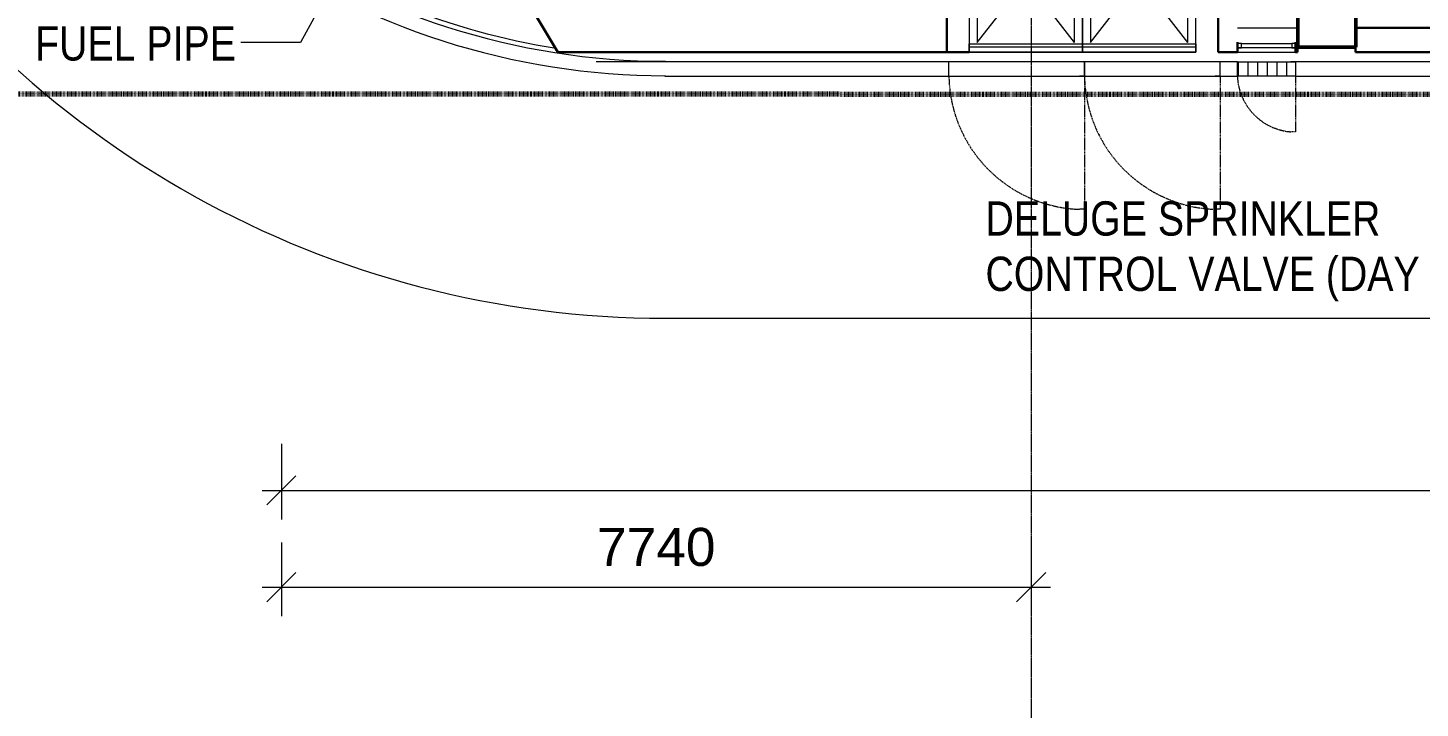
# Model space of a CAD drawing. Header units: millimetres. Extents: x -1578195 to 622687, y -255792 to 391308.
# Drawn here: x -3509 to 10867, y 144705 to 151731 of the extents above; entities that cross this region are included whole.
import ezdxf

# ---------------------------------------------------------------- set-up
doc = ezdxf.new("R2010")
doc.units = ezdxf.units.MM
for name, pattern in [('Dash dot', [14, 6, -4, 0, -4]), ('Grid Line', [21, 12, -3, 3, -3]), ('Long Dash', [13.5, 9, -4.5])]:
    doc.linetypes.add(name, pattern=pattern)
for name, color, linetype, lineweight in [('0-1', 7, 'Continuous', 5), ('A-325-M_DOOR', 31, 'Continuous', 5), ('A-325-M_DOOR_PANEL', 31, 'Continuous', 5), ('A-325-MH_DOOR', 31, 'Long Dash', 5), ('A-ANNO-DIMS', 7, 'Continuous', 9), ('A-DETL', 102, 'Continuous', 5), ('A-DETL-3', 102, 'Dash dot', 70), ('A-DOOR', 7, 'Continuous', 5), ('A-DOOR-HDLN', 7, 'Long Dash', 5), ('A-FLOR', 7, 'Continuous', 18), ('A-GLAZ', 7, 'Continuous', 5), ('A-GLAZ-1', 7, 'Continuous', 18), ('A-GLAZ-CURT-2', 7, 'Continuous', 9), ('G-ANNO-TEXT', 7, 'Continuous', 5), ('I-WALL-5', 7, 'Continuous', 30), ('I-WALL-6', 7, 'Continuous', 18), ('OAP280_C', 210, 'Continuous', 50), ('Q-SPCQ', 7, 'Continuous', 5), ('S-COLS-3', 7, 'Continuous', 35), ('S-GRID-1', 7, 'Grid Line', 5), ('UNDERLINE', 10, 'Continuous', 35)]:
    doc.layers.add(name, color=color, linetype=linetype, lineweight=lineweight)
doc.styles.add('Arial', font='arial.ttf', dxfattribs={"height": 393.413174})
doc.styles.add('Arial Narrow', font='ARIALN.TTF', dxfattribs={"height": 353.981763})

# ---------------------------------------------------------------- blocks, each defined once
blk = doc.blocks.new('ARC_FS-CARRIAGEWAY-DV - FS_CARRIAGEWAY-DV-34425202-B1_F PLAN _2 OF 2_')
at = {"layer": 'Q-SPCQ'}
for p, q in [((-460, 40), (-460, 125)), ((-460, 125), (710, 125)), ((710, 125), (-460, 125)), ((-460, 125), (-460, -1345)), ((-460, 75), (710, 75)), ((710, 40), (-460, 40)), ((-375, -1260), (-375, 25)), ((625, -1260), (-375, 25)), ((625, 25), (-375, -1260)), ((625, -1260), (625, 25)), ((710, 125), (710, 40)), ((710, -1345), (710, 125)), ((-375, -1260), (625, -1260)), ((-460, -1345), (710, -1345))]:
    blk.add_line(p, q, dxfattribs=at)
blk = doc.blocks.new('ARC_WIN_HR - 600-34425203-B1_F PLAN _2 OF 2_')
at = {"layer": 'A-GLAZ'}
blk.add_line((260, 37), (-260, 37), dxfattribs=at)
at = {"layer": 'A-GLAZ-1'}
for p, q in [((-260, 81), (-300, 81)), ((-300, 37), (-260, 37)), ((295, 125), (-295, 125)), ((-295, 125), (-295, 81)), ((-295, 81), (295, 81)), ((-260, 37), (-260, 81)), ((300, 81), (260, 81)), ((260, 81), (260, 37)), ((260, 37), (300, 37)), ((295, 81), (295, 125))]:
    blk.add_line(p, q, dxfattribs=at)
blk = doc.blocks.new('APF_05 _HR_ - APF_05-31998721-B1_F PLAN _2 OF 2_')
at = {"layer": 'A-DOOR'}
h = blk.add_hatch(dxfattribs=at)
h.set_pattern_fill('FP_3', color=256, style=0, pattern_type=2)
h.set_pattern_definition([(270, (609.6, 0), (100, 6e-15), [])])
h.paths.add_polyline_path([(-300, 150), (-300, 0), (300, 0), (300, 150), (-245, 150)], flags=0)
for p, q in [((-300, 150), (-250, 150)), ((-300, 0), (-300, 150)), ((-300, 150), (300, 150)), ((300, 150), (300, 0)), ((300, 0), (-300, 0)), ((-300, 0), (-250, 0))]:
    blk.add_line(p, q, dxfattribs=at)
at = {"layer": 'A-DOOR-HDLN'}
for p, q in [((-300, 723), (-250, 723)), ((-300, 150), (-300, 723))]:
    blk.add_line(p, q, dxfattribs=at)
blk.add_arc((-299, 126), 600, 2.327, 85.3083, dxfattribs=at)
blk = doc.blocks.new('Dims-B1-FPLAN_2OF2__dwg__Oblique-5772980-B1_F PLAN _2 OF 2_')
at = {"layer": 'A-ANNO-DIMS'}
blk.add_line((-0.5, -0.5), (0.5, 0.5), dxfattribs=at)
blk = doc.blocks.new('APF_04 _DV_ - APF_04-49701592-0291')
at = {"layer": 'A-325-M_DOOR'}
blk.add_line((-700, 150), (-650, 150), dxfattribs=at)
at = {"layer": 'A-325-M_DOOR', "lineweight": 9}
for p, q in [((700, 150), (-700, 150)), ((700, 0), (700, 150)), ((-700, 0), (700, 0))]:
    blk.add_line(p, q, dxfattribs=at)
at = {"layer": 'A-325-M_DOOR_PANEL'}
blk.add_line((-700, 0), (-650, 0), dxfattribs=at)
at = {"layer": 'A-325-MH_DOOR'}
for p, q in [((-700, 1524), (-650, 1524)), ((-700, 150), (-700, 1524))]:
    blk.add_line(p, q, dxfattribs=at)
blk.add_arc((-699, 126), 1399, 0.9968, 87.9916, dxfattribs=at)
blk = doc.blocks.new('APF_04 _DV_ - APF_04-V16-0291')
at = {"layer": 'A-325-M_DOOR'}
blk.add_line((-700, 150), (-650, 150), dxfattribs=at)
at = {"layer": 'A-325-M_DOOR', "lineweight": 9}
for p, q in [((700, 150), (-700, 150)), ((-700, 150), (-700, 0)), ((-700, 0), (700, 0))]:
    blk.add_line(p, q, dxfattribs=at)
at = {"layer": 'A-325-M_DOOR_PANEL'}
blk.add_line((-700, 0), (-650, 0), dxfattribs=at)
at = {"layer": 'A-325-MH_DOOR'}
for p, q in [((-700, 1524), (-650, 1524)), ((-700, 150), (-700, 1524))]:
    blk.add_line(p, q, dxfattribs=at)
blk.add_arc((-699, 126), 1399, 0.9968, 87.9916, dxfattribs=at)
blk = doc.blocks.new('TRA')
at = {"layer": 'A-FLOR'}
blk.add_line((-561747, 148731), (-495613, 148731), dxfattribs=at)
blk.add_arc((-561747, 158731), 10000, 211.7897, 270, dxfattribs=at)

msp = doc.modelspace()

# ---------------------------------------------------------------- linework, layer by layer
at = {"layer": '0-1'}
for p, q in [((6001.4, 151231.1), (6001.4, 151381.1)), ((8801.4, 151231.1), (8801.4, 151381.1))]:
    msp.add_line(p, q, dxfattribs=at)
at = {"layer": 'A-ANNO-DIMS'}
for p, q in [((-890.8, 147435.2), (-890.8, 146654.3)), ((-1090.8, 146954.3), (38901.2, 146954.3)), ((-890.8, 146416.2), (-890.8, 145654.3)), ((6851.1, 146416.2), (6851.1, 145654.3)), ((-1090.8, 145954.3), (7051.1, 145954.3))]:
    msp.add_line(p, q, dxfattribs=at)
at = {"layer": 'A-DETL'}
for p, q in [((9601.2, 151582), (9601.2, 152431.1)), ((8981.2, 151731.1), (9601.2, 151731.1))]:
    msp.add_line(p, q, dxfattribs=at)
at = {"layer": 'A-DETL-3'}
msp.add_line((-9095.9, 151048.1), (124530, 151045.4), dxfattribs=at)
at = {"layer": 'A-GLAZ-CURT-2'}
for p, q in [((6384.7, 151381.1), (2359, 151381.2)), ((8981.2, 151381.1), (8759.5, 151381.1)), ((8981.2, 151231.1), (8981.2, 151381.1)), ((13890.3, 151381.1), (9581.2, 151381.1)), ((9581.2, 151381.1), (9581.2, 151231.1)), ((3068.7, 151233.2), (6384.7, 151231.1)), ((8759.5, 151231.1), (8981.2, 151231.1)), ((9581.2, 151231.1), (13890.3, 151231.1))]:
    msp.add_line(p, q, dxfattribs=at)
for radius, start, end in [(7350, 234.33431, 270), (7302, 235.15459, 261.10391), (7500, 234.31868, 270)]:
    msp.add_arc((3074, 158736.2), radius, start, end, dxfattribs=at)
at = {"layer": 'G-ANNO-TEXT'}
for p, q in [((1557.5, 155719.6), (-692.3, 151580.3)), ((-692.3, 151580.3), (-1308, 151580.3))]:
    msp.add_line(p, q, dxfattribs=at)
at = {"layer": 'I-WALL-5'}
for p, q in [((5981.4, 153001.1), (5981.4, 151481.1)), ((8781.2, 152954.4), (8781.2, 151481.1)), ((1310, 152572.1), (1961.9, 151481.2)), ((11151.2, 151731.1), (10201.2, 151731.1)), ((10201.2, 151731.1), (10201.2, 151481.1)), ((8981.2, 151481.1), (8981.2, 151582)), ((9581.2, 151582), (9581.2, 151481.1)), ((9601.2, 151481.1), (9601.2, 151582)), ((1961.9, 151481.2), (6209.7, 151481.1)), ((8781.2, 151481.1), (8981.2, 151481.1)), ((9581.2, 151481.1), (9601.2, 151481.1)), ((10201.2, 151481.1), (13690.3, 151481.1))]:
    msp.add_line(p, q, dxfattribs=at)
at = {"layer": 'I-WALL-6'}
for p, q in [((8986.2, 151481.1), (8981.2, 151481.1)), ((9581.2, 151481.1), (9576.2, 151481.1))]:
    msp.add_line(p, q, dxfattribs=at)
at = {"layer": 'OAP280_C'}
for p, q in [((9604, 152531), (9604, 151531)), ((10204, 151531), (10204, 152531)), ((9604, 151531), (10204, 151531))]:
    msp.add_line(p, q, dxfattribs=at)
at = {"layer": 'S-COLS-3'}
for p, q in [((10201.2, 151531.1), (10201.2, 152531.1)), ((9601.2, 151582), (9601.2, 151531.1)), ((9601.2, 151531.1), (10201.2, 151531.1))]:
    msp.add_line(p, q, dxfattribs=at)
at = {"layer": 'S-GRID-1'}
msp.add_line((6851.5, 210596.3), (6851, 124617), dxfattribs=at)

# ---------------------------------------------------------------- block references
at = {"xscale": 300, "yscale": 300, "zscale": 300, "rotation": 180}
for p in [(-890.8, 146954.3), (-890.8, 145954.3)]:
    msp.add_blockref('Dims-B1-FPLAN_2OF2__dwg__Oblique-5772980-B1_F PLAN _2 OF 2_', p, dxfattribs=at)
at = {"xscale": 300, "yscale": 300, "zscale": 300}
msp.add_blockref('Dims-B1-FPLAN_2OF2__dwg__Oblique-5772980-B1_F PLAN _2 OF 2_', (6851.1, 145954.3), dxfattribs=at)
at = {"layer": '0-1'}
for name, p, rotation in [('ARC_FS-CARRIAGEWAY-DV - FS_CARRIAGEWAY-DV-34425202-B1_F PLAN _2 OF 2_', (6919.7, 151606.1), 179.9997000009), ('ARC_FS-CARRIAGEWAY-DV - FS_CARRIAGEWAY-DV-34425202-B1_F PLAN _2 OF 2_', (8089.7, 151606.1), 179.9997000009), ('ARC_WIN_HR - 600-34425203-B1_F PLAN _2 OF 2_', (9281.2, 151606.1), 179.9997000009), ('APF_04 _DV_ - APF_04-V16-0291', (6701.4, 151381.1), 180), ('APF_04 _DV_ - APF_04-49701592-0291', (8101.4, 151381.1), 180), ('APF_05 _HR_ - APF_05-31998721-B1_F PLAN _2 OF 2_', (9281.2, 151381.1), 179.9997000009)]:
    msp.add_blockref(name, p, dxfattribs=dict(at, rotation=rotation))
at = {"layer": 'UNDERLINE'}
msp.add_blockref('TRA', (564819.1, 0), dxfattribs=at)

# ---------------------------------------------------------------- texts
at = {"layer": 'A-ANNO-DIMS', "insert": (2980.2, 146567), "char_height": 393.41, "width": 1459.2, "attachment_point": 2, "line_spacing_factor": 0.938532, "style": 'Arial'}
msp.add_mtext('7740', dxfattribs=at)
at = {"layer": 'G-ANNO-TEXT', "char_height": 353.982, "attachment_point": 1, "line_spacing_factor": 0.968573, "style": 'Arial Narrow'}
for s, insert, width in [('40MM DIA FUEL PIPE', (-3433.8, 152319.1), 2776.433), ('DELUGE SPRINKLER\\PCONTROL VALVE (DAY 2)', (6379.2, 149939.3), 6311.272)]:
    msp.add_mtext(s, dxfattribs=dict(at, insert=insert, width=width))

doc.saveas('drawing.dxf')
